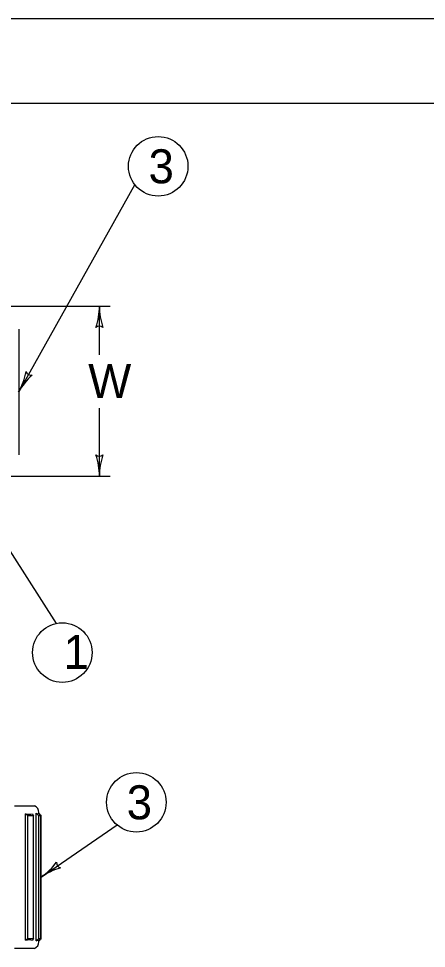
# Model space of a CAD drawing. Extents: x 1000 to 1036.3, y 1000 to 1022.
# Drawn here: x 1024.18 to 1026.58, y 1016.53 to 1022 of the extents above; entities that cross this region are included whole.
import ezdxf

# ---------------------------------------------------------------- set-up
doc = ezdxf.new("R2010")
doc.units = 0
for name, color, linetype in [('1', 7, 'Continuous'), ('2', 7, 'Continuous'), ('8', 7, 'Continuous'), ('SB_PL_CUTLINE_PR', 7, 'Continuous'), ('SB_PL_SBL4_PR', 7, 'Continuous')]:
    doc.layers.add(name, color=color, linetype=linetype)

msp = doc.modelspace()

# ---------------------------------------------------------------- linework, layer by layer
at = {"layer": '2'}
for p, q in [((1024.8641, 1021.024), (1024.1822, 1019.8051)), ((1022.6636, 1020.3094), (1024.7191, 1020.3094)), ((1024.6566, 1020.0237), (1024.6566, 1020.3094)), ((1024.1822, 1020.1749), (1024.1822, 1019.4354)), ((1024.6566, 1019.3099), (1024.6566, 1019.7095)), ((1022.6636, 1019.3099), (1024.7191, 1019.3099)), ((1023.9343, 1019.1778), (1024.4017, 1018.4434)), ((1024.3136, 1016.9525), (1024.7602, 1017.2589))]:
    msp.add_line(p, q, dxfattribs=at)
for centre in [(1025.0021, 1021.1315), (1024.4387, 1018.2724), (1024.8736, 1017.3922)]:
    msp.add_circle(centre, 0.175, dxfattribs=at)
for centre, radius, start, end in [((1024.2657, 1020.3094), 0.3909, 341.3472, 359.9939), ((1025.0475, 1020.3094), 0.3909, 179.9878, 180), ((1025.0475, 1020.3094), 0.3909, 180, 198.6688), ((1024.6566, 1020.1608), 0.0313, 48.7746, 130.8913), ((1023.841, 1019.996), 0.3909, 330.7757, 349.4445), ((1024.2548, 1019.9348), 0.0313, 199.5503, 281.667), ((1024.5233, 1019.6142), 0.3909, 132.1229, 150.7696), ((1023.841, 1019.996), 0.3909, 330.7635, 330.7757), ((1024.6566, 1019.4586), 0.0313, 228.7746, 310.8913), ((1024.2657, 1019.3099), 0.3909, 0, 18.6688), ((1025.0475, 1019.3099), 0.3909, 161.3472, 179.9939), ((1024.2657, 1019.3099), 0.3909, 359.9878, 0), ((1024.0925, 1017.2749), 0.3909, 304.4443, 323.1131), ((1024.4363, 1017.0366), 0.0313, 173.2189, 255.3356), ((1024.5348, 1016.6301), 0.3909, 105.7914, 124.4382), ((1024.0925, 1017.2749), 0.3909, 304.432, 304.4443)]:
    msp.add_arc(centre, radius, start, end, dxfattribs=at)
at = {"layer": '8'}
for p, q in [((1024.2357, 1017.313), (1024.2216, 1017.3239)), ((1024.2216, 1016.5811), (1024.2216, 1017.3239)), ((1024.2695, 1017.313), (1024.2357, 1017.313)), ((1024.2357, 1016.592), (1024.2357, 1017.313)), ((1024.2627, 1017.3245), (1024.2695, 1017.313)), ((1024.2695, 1016.592), (1024.2695, 1017.313)), ((1024.3012, 1017.313), (1024.2849, 1017.3275)), ((1024.2849, 1016.5775), (1024.2849, 1017.3275)), ((1024.2999, 1017.3273), (1024.3126, 1017.313)), ((1024.3012, 1017.326), (1024.3012, 1017.3325)), ((1024.3126, 1017.313), (1024.3012, 1017.313)), ((1024.3012, 1016.592), (1024.3012, 1017.313)), ((1024.3136, 1017.313), (1024.3054, 1017.3211)), ((1024.3126, 1016.592), (1024.3126, 1017.313)), ((1024.3136, 1016.592), (1024.3136, 1017.313)), ((1024.2216, 1016.5811), (1024.2357, 1016.592)), ((1024.2357, 1016.592), (1024.2695, 1016.592)), ((1024.2695, 1016.592), (1024.2627, 1016.5806)), ((1024.2849, 1016.5775), (1024.3012, 1016.592)), ((1024.3126, 1016.592), (1024.2999, 1016.5778)), ((1024.3012, 1016.592), (1024.3126, 1016.592)), ((1024.3054, 1016.584), (1024.3136, 1016.592)), ((1024.3012, 1016.5725), (1024.3012, 1016.5791))]:
    msp.add_line(p, q, dxfattribs=at)
for centre, start, end in [((1024.2595, 1017.3325), 0, 68.6389), ((1024.2595, 1016.5725), 291.3611, 0)]:
    msp.add_arc(centre, 0.0417, start, end, dxfattribs=at)
for centre, major_axis, ratio, start_param, end_param in [((1023.3867, 1018.2238), (-0.9001, 0.8865), 0.182427, 2.898883, 3.028245), ((1023.3867, 1018.2269), (-0.9129, 0.8999), 0.059507, 3.011514, 3.148024), ((1023.3867, 1015.6812), (0.9001, 0.8865), 0.182427, 0.113347, 0.24271), ((1023.3867, 1015.6782), (0.9129, 0.8999), 0.059507, 6.276754, 6.413264)]:
    msp.add_ellipse(centre, major_axis=major_axis, ratio=ratio, start_param=start_param, end_param=end_param, dxfattribs=at)
for points in [[(1024.1586, 1017.3713), (1024.1962, 1017.3713), (1024.2252, 1017.3713), (1024.2645, 1017.3713), (1024.2746, 1017.3713), (1024.2747, 1017.3713)], [(1024.1586, 1017.3713), (1024.1962, 1017.3713), (1024.2252, 1017.3713), (1024.2645, 1017.3713), (1024.2746, 1017.3713), (1024.2747, 1017.3713)], [(1024.2747, 1016.5337), (1024.2746, 1016.5337), (1024.2645, 1016.5337), (1024.2252, 1016.5337), (1024.1962, 1016.5337), (1024.1586, 1016.5337)]]:
    msp.add_open_spline(points, degree=3, dxfattribs=at)
at = {"layer": 'SB_PL_CUTLINE_PR'}
msp.add_lwpolyline([(1000, 1022), (1036, 1022), (1036, 1000), (1000, 1000)], close=True, dxfattribs=at)
at = {"layer": 'SB_PL_SBL4_PR'}
msp.add_lwpolyline([(1007, 1000.5), (1035.5, 1000.5), (1035.5, 1021.5), (1007, 1021.5)], close=True, dxfattribs=at)

# ---------------------------------------------------------------- texts
at = {"layer": '1'}
for s, p in [('3', (1024.9454, 1021.0315)), ('W', (1024.591, 1019.7684)), ('1', (1024.4467, 1018.1769)), ('3', (1024.8169, 1017.2922))]:
    msp.add_text(s, height=0.2, dxfattribs=at).set_placement(p)

doc.saveas('drawing.dxf')
